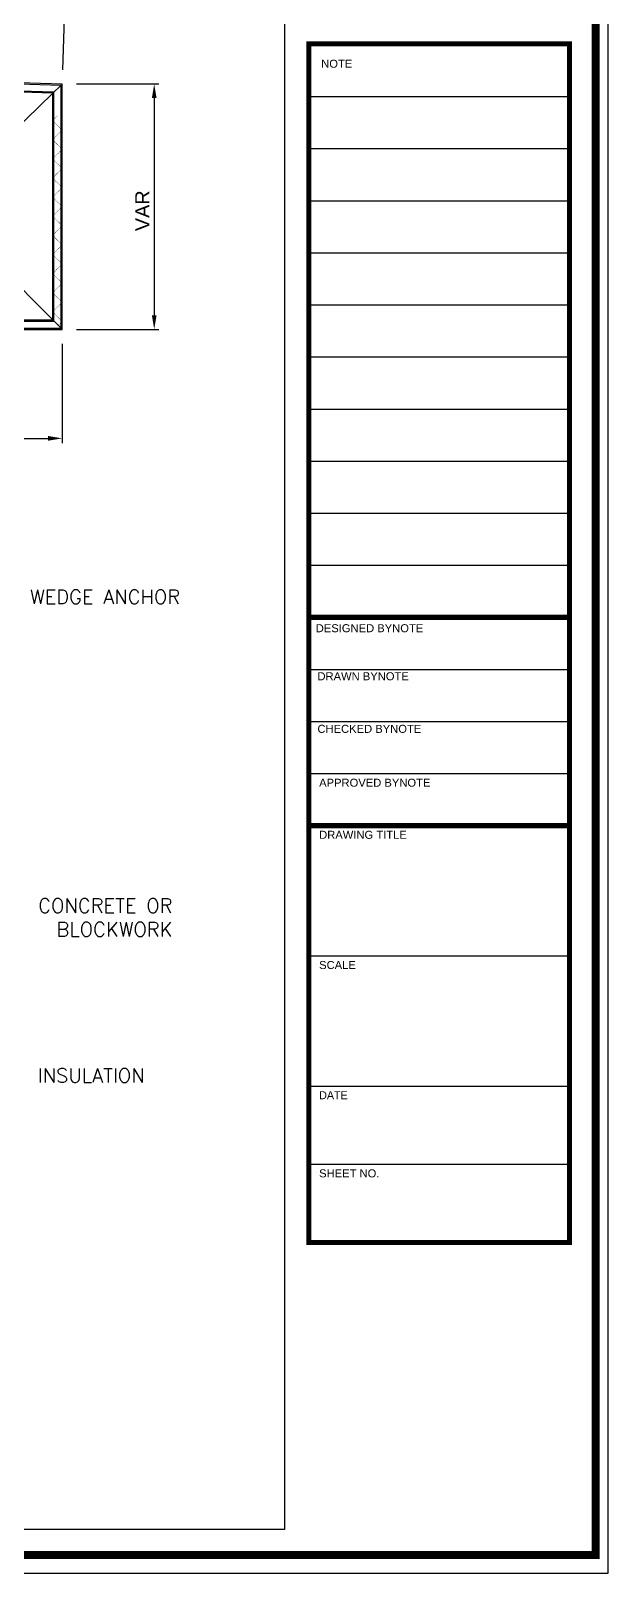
# Model space of a CAD drawing. Header units: millimetres. Extents: x 3549 to 7984, y 668 to 4080.
# Drawn here: x 4415 to 4658, y 3020 to 3670 of the extents above; entities that cross this region are included whole.
import ezdxf

# ---------------------------------------------------------------- set-up
doc = ezdxf.new("R2010")
doc.units = ezdxf.units.MM
doc.layers.get('Defpoints').update_dxf_attribs({"color": 211})
for name, color, linetype in [('4', 4, 'Continuous'), ('A-SECT-WALL', 52, 'Continuous'), ('BOARD', 55, 'Continuous'), ('Dims', 1, 'Continuous'), ('nt', 34, 'Continuous'), ('TE 07', 7, 'Continuous'), ('TEXT', 2, 'Continuous')]:
    doc.layers.add(name, color=color, linetype=linetype)
doc.layers.add('NT Panel', color=7, linetype='Continuous', true_color=0xbfff7f)
doc.styles.get("Standard").update_dxf_attribs({"font": 'arial.ttf'})
doc.styles.add('style1', font='simplex.shx')
doc.dimstyles.new('Telling', dxfattribs={"dimscale": 2, "dimtxt": 3, "dimasz": 3, "dimexe": 1, "dimexo": 3, "dimgap": 1, "dimtad": 1, "dimdec": 1, "dimrnd": 1, "dimdsep": 46, "dimtxsty": 'Standard', "dimcen": 3, "dimclrd": 1, "dimclre": 1, "dimclrt": 2, "dimadec": 0, "dimazin": 0, "dimtfac": 1, "dimtdec": 1, "dimtofl": 0, "dimtmove": 0, "dimatfit": 0, "dimfxl": 1, "dimtolj": 1, "dimtzin": 0, "dimlwe": -1, "dimarcsym": 0})

# ---------------------------------------------------------------- blocks, each defined once
blk = doc.blocks.new('*D50')
at = {"layer": 'Defpoints', "color": 0, "transparency": 16777216}
for p in [(4427.87, 3647.85), (4427.87, 3544.31), (4466.6, 3544.31)]:
    blk.add_point(p, dxfattribs=at)
at = {"layer": 'Dims', "color": 1, "transparency": 16777216}
for p, q in [((4433.87, 3647.85), (4468.6, 3647.85)), ((4433.87, 3544.31), (4468.6, 3544.31))]:
    blk.add_line(p, q, dxfattribs=at)
at = {"layer": 'Dims', "color": 1, "lineweight": -2, "transparency": 16777216}
blk.add_line((4466.6, 3641.85), (4466.6, 3550.31), dxfattribs=at)
at = {"layer": 'Dims', "color": 1, "transparency": 16777216}
for points in [[(4465.6, 3641.85), (4467.6, 3641.85), (4466.6, 3647.85)], [(4465.6, 3550.31), (4467.6, 3550.31), (4466.6, 3544.31)]]:
    blk.add_solid(points, dxfattribs=at)
at = {"layer": 'Dims', "color": 2, "transparency": 16777216, "insert": (4461.6, 3594.37), "char_height": 6, "attachment_point": 5, "rotation": 90}
blk.add_mtext('\\A1;VAR', dxfattribs=at)
blk = doc.blocks.new('*D42')
at = {"layer": 'Defpoints', "color": 0, "transparency": 16777216}
for p in [(3955.29, 3707.56), (3953.87, 3662.87), (4427.87, 3647.85)]:
    blk.add_point(p, dxfattribs=at)
at = {"layer": 'Dims', "color": 1, "transparency": 16777216}
for p, q in [((3954.06, 3668.86), (3955.35, 3709.56)), ((4428.06, 3653.85), (4429.35, 3694.55))]:
    blk.add_line(p, q, dxfattribs=at)
at = {"layer": 'Dims', "color": 1, "lineweight": -2, "transparency": 16777216}
blk.add_line((4423.29, 3692.74), (3961.28, 3707.37), dxfattribs=at)
at = {"layer": 'Dims', "color": 1, "transparency": 16777216}
for points in [[(3961.32, 3708.37), (3961.25, 3706.37), (3955.29, 3707.56)], [(4423.32, 3693.74), (4423.26, 3691.74), (4429.29, 3692.55)]]:
    blk.add_solid(points, dxfattribs=at)
at = {"layer": 'Dims', "color": 2, "transparency": 16777216, "insert": (4192.45, 3705.05), "char_height": 6, "attachment_point": 5, "rotation": 358.18611}
blk.add_mtext('\\A1;VAR', dxfattribs=at)
blk = doc.blocks.new('*D43')
at = {"layer": 'Defpoints', "color": 0, "transparency": 16777216}
for p in [(4363.87, 3544.31), (4427.87, 3544.31), (4427.87, 3498.39)]:
    blk.add_point(p, dxfattribs=at)
at = {"layer": 'Dims', "color": 1, "transparency": 16777216}
for p, q in [((4363.87, 3538.31), (4363.87, 3496.39)), ((4427.87, 3538.31), (4427.87, 3496.39))]:
    blk.add_line(p, q, dxfattribs=at)
at = {"layer": 'Dims', "color": 1, "lineweight": -2, "transparency": 16777216}
blk.add_line((4369.87, 3498.39), (4421.87, 3498.39), dxfattribs=at)
at = {"layer": 'Dims', "color": 1, "transparency": 16777216}
for points in [[(4369.87, 3499.39), (4369.87, 3497.39), (4363.87, 3498.39)], [(4421.87, 3499.39), (4421.87, 3497.39), (4427.87, 3498.39)]]:
    blk.add_solid(points, dxfattribs=at)
at = {"layer": 'Dims', "color": 2, "transparency": 16777216, "insert": (4395.87, 3503.39), "char_height": 6, "attachment_point": 5}
blk.add_mtext('\\A1;VAR', dxfattribs=at)
blk = doc.blocks.new('AL-TEMPLATE')
at = {"color": 9}
for p, q in [((2716.82, 1392.97), (2800.02, 1392.97)), ((2716.82, 1376.33), (2800.02, 1376.33)), ((2716.82, 1359.69), (2800.02, 1359.69)), ((2716.82, 1343.05), (2800.02, 1343.05)), ((2716.82, 1326.41), (2800.02, 1326.41)), ((2716.82, 1309.77), (2800.02, 1309.77)), ((2716.82, 1293.13), (2800.02, 1293.13)), ((2716.82, 1276.49), (2800.02, 1276.49)), ((2716.82, 1259.85), (2800.02, 1259.85)), ((2716.82, 1243.21), (2800.02, 1243.21)), ((2716.82, 1209.93), (2800.02, 1209.93)), ((2716.82, 1193.29), (2800.02, 1193.29)), ((2716.82, 1176.65), (2800.02, 1176.65)), ((2716.82, 1118.41), (2800.02, 1118.41)), ((2716.82, 1076.81), (2800.02, 1076.81)), ((2716.82, 1051.85), (2800.02, 1051.85))]:
    blk.add_line(p, q, dxfattribs=at)
for points, const_width in [([(1976.34, 1509.45), (2808.34, 1509.45), (2808.34, 927.05), (1976.34, 927.05)], 2.5), ([(2716.82, 1409.8), (2800.02, 1409.8), (2800.02, 1026.89), (2716.82, 1026.89)], 1.66)]:
    blk.add_lwpolyline(points, close=True, dxfattribs=dict(at, const_width=const_width))
at = {"color": 9, "const_width": 1.66}
for points in [[(2716.82, 1226.57), (2800.02, 1226.57)], [(2716.82, 1160.01), (2800.02, 1160.01)]]:
    blk.add_lwpolyline(points, dxfattribs=at)
at = {"layer": 'nt', "color": 254, "linetype": 'Continuous', "ltscale": 2}
blk.add_lwpolyline([(1972.34, 1515.25), (1972.34, 921.25), (2812.34, 921.25), (2812.34, 1515.25)], close=True, dxfattribs=at)
at = {"layer": 'TE 07'}
blk.add_lwpolyline([(1984.07, 1501.32), (2709.08, 1501.32), (2709.08, 935.18), (1984.07, 935.18)], close=True, dxfattribs=at)
at = {"color": 9, "attachment_point": 1}
for s, insert, char_height, width in [('NOTE', (2720.76, 1404.73), 2.556, 438.9676), ('DESIGNED BYNOTE', (2719.01, 1224.39), 2.5559, 438.9676), ('DRAWN BYNOTE', (2719.56, 1209.04), 2.5559, 438.9676), ('CHECKED BYNOTE', (2719.56, 1192.25), 2.5559, 438.9676), ('APPROVED BYNOTE', (2720.1, 1175.04), 2.5559, 438.9676), ('DRAWING TITLE', (2720.1, 1158.4), 2.5559, 438.9675), ('SCALE', (2720.1, 1116.8), 2.556, 438.9675), ('{\\fﾱﾼﾸﾲ|b0|i0|c129|p49;DATE}', (2720.1, 1075.2), 2.5559, 438.9675), ('SHEET NO.', (2720.1, 1050.24), 2.556, 438.9675)]:
    blk.add_mtext(s, dxfattribs=dict(at, insert=insert, char_height=char_height, width=width))

msp = doc.modelspace()

# ---------------------------------------------------------------- linework, layer by layer
at = {"layer": 'A-SECT-WALL', "color": 5}
for p, q in [((3954.37, 3662.35), (4427.37, 3647.37)), ((3957.37, 3659.25), (4424.37, 3644.46)), ((4423.87, 3643.98), (4427.37, 3647.37)), ((4423.87, 3548.31), (4427.37, 3544.81))]:
    msp.add_line(p, q, dxfattribs=at)
for points in [[(4374.87, 3544.81), (4427.37, 3544.81), (4427.37, 3647.37)], [(4374.87, 3547.81), (4424.37, 3547.81), (4424.37, 3644.46)]]:
    msp.add_lwpolyline(points, dxfattribs=at)
at = {"layer": 'BOARD', "const_width": 0.125}
msp.add_lwpolyline([(4425.8, 3634.45), (4425.4, 3634.04), (4425, 3633.66), (4424.71, 3633.32), (4424.51, 3633), (4424.41, 3632.69), (4424.37, 3632.4), (4424.41, 3632.1), (4424.51, 3631.79), (4424.71, 3631.47), (4425, 3631.13), (4425.4, 3630.75), (4425.8, 3630.34), (4426.21, 3630.01), (4426.61, 3629.63), (4426.91, 3629.28), (4427.1, 3628.96), (4427.21, 3628.66), (4427.24, 3628.36), (4427.21, 3628.07), (4427.1, 3627.76), (4426.91, 3627.44), (4426.61, 3627.1), (4426.21, 3626.72), (4425.8, 3626.39), (4425.4, 3625.97), (4425, 3625.6), (4424.71, 3625.25), (4424.51, 3624.93), (4424.41, 3624.63), (4424.37, 3624.33), (4424.41, 3624.03), (4424.51, 3623.73), (4424.71, 3623.41), (4425, 3623.06), (4425.4, 3622.69), (4425.8, 3622.27), (4426.21, 3621.94), (4426.61, 3621.56), (4426.91, 3621.22), (4427.1, 3620.9), (4427.21, 3620.59), (4427.24, 3620.3), (4427.21, 3620), (4427.1, 3619.7), (4426.91, 3619.37), (4426.61, 3619.03), (4426.21, 3618.65), (4425.8, 3618.32), (4425.4, 3617.91), (4425, 3617.53), (4424.71, 3617.18), (4424.51, 3616.86), (4424.41, 3616.56), (4424.37, 3616.26), (4424.41, 3615.97), (4424.51, 3615.66), (4424.71, 3615.34), (4425, 3615), (4425.4, 3614.62), (4425.8, 3614.2), (4426.21, 3613.87), (4426.61, 3613.5), (4426.91, 3613.15), (4427.1, 3612.83), (4427.21, 3612.53), (4427.24, 3612.23), (4427.21, 3611.93), (4427.1, 3611.63), (4426.91, 3611.31), (4426.61, 3610.96), (4426.21, 3610.59), (4425.8, 3610.26), (4425.4, 3609.84), (4425, 3609.46), (4424.71, 3609.12), (4424.51, 3608.8), (4424.41, 3608.49), (4424.37, 3608.2), (4424.41, 3607.9), (4424.51, 3607.6), (4424.71, 3607.28), (4425, 3606.93), (4425.4, 3606.55), (4425.8, 3606.14), (4426.21, 3605.81), (4426.61, 3605.43), (4426.91, 3605.09), (4427.1, 3604.76), (4427.21, 3604.46), (4427.24, 3604.16), (4427.21, 3603.87), (4427.1, 3603.56), (4426.91, 3603.24), (4426.61, 3602.9), (4426.21, 3602.52), (4425.8, 3602.19), (4425.4, 3601.77), (4425, 3601.4), (4424.71, 3601.05), (4424.51, 3600.73), (4424.41, 3600.43), (4424.37, 3600.13), (4424.41, 3599.83), (4424.51, 3599.53), (4424.71, 3599.21), (4425, 3598.86), (4425.4, 3598.49), (4425.8, 3598.07), (4426.21, 3597.74), (4426.61, 3597.36), (4426.91, 3597.02), (4427.1, 3596.7), (4427.21, 3596.39), (4427.24, 3596.1), (4427.21, 3595.8), (4427.1, 3595.5), (4426.91, 3595.18), (4426.61, 3594.83), (4426.21, 3594.45), (4425.8, 3594.12), (4425.4, 3593.71), (4425, 3593.33), (4424.71, 3592.99), (4424.51, 3592.67), (4424.41, 3592.36), (4424.37, 3592.06), (4424.41, 3591.77), (4424.51, 3591.46), (4424.71, 3591.14), (4425, 3590.8), (4425.4, 3590.42), (4425.8, 3590.01), (4426.21, 3589.68), (4426.61, 3589.3), (4426.91, 3588.95), (4427.1, 3588.63), (4427.21, 3588.33), (4427.24, 3588.03), (4427.21, 3587.74), (4427.1, 3587.43), (4426.91, 3587.11), (4426.61, 3586.77), (4426.21, 3586.39), (4425.8, 3586.06), (4425.4, 3585.64), (4425, 3585.27), (4424.71, 3584.92), (4424.51, 3584.6), (4424.41, 3584.3), (4424.37, 3584), (4424.41, 3583.7), (4424.51, 3583.4), (4424.71, 3583.08), (4425, 3582.73), (4425.4, 3582.36), (4425.8, 3581.94), (4426.21, 3581.61), (4426.61, 3581.23), (4426.91, 3580.89), (4427.1, 3580.57), (4427.21, 3580.26), (4427.24, 3579.97), (4427.21, 3579.67), (4427.1, 3579.36), (4426.91, 3579.04), (4426.61, 3578.7), (4426.21, 3578.32), (4425.8, 3577.99), (4425.4, 3577.58), (4425, 3577.2), (4424.71, 3576.85), (4424.51, 3576.53), (4424.41, 3576.23), (4424.37, 3575.93), (4424.41, 3575.64), (4424.51, 3575.33), (4424.71, 3575.01), (4425, 3574.67), (4425.4, 3574.29), (4425.8, 3573.87), (4426.21, 3573.54), (4426.61, 3573.17), (4426.91, 3572.82), (4427.1, 3572.5), (4427.21, 3572.2), (4427.24, 3571.9), (4427.21, 3571.6), (4427.1, 3571.3), (4426.91, 3570.98), (4426.61, 3570.63), (4426.21, 3570.26), (4425.8, 3569.93), (4425.4, 3569.51), (4425, 3569.13), (4424.71, 3568.79), (4424.51, 3568.47), (4424.41, 3568.16), (4424.37, 3567.87), (4424.41, 3567.57), (4424.51, 3567.27), (4424.71, 3566.95), (4425, 3566.6), (4425.4, 3566.22), (4425.8, 3565.81), (4426.21, 3565.48), (4426.61, 3565.1), (4426.91, 3564.75), (4427.1, 3564.43), (4427.21, 3564.13), (4427.24, 3563.83), (4427.21, 3563.54), (4427.1, 3563.23), (4426.91, 3562.91), (4426.61, 3562.57), (4426.21, 3562.19), (4425.8, 3561.86), (4425.4, 3561.44), (4425, 3561.07), (4424.71, 3560.72), (4424.51, 3560.4), (4424.41, 3560.1), (4424.37, 3559.8), (4424.41, 3559.5), (4424.51, 3559.2), (4424.71, 3558.88), (4425, 3558.53), (4425.4, 3558.16), (4425.8, 3557.74), (4426.21, 3557.41), (4426.61, 3557.03), (4426.91, 3556.69), (4427.1, 3556.37), (4427.21, 3556.06), (4427.24, 3555.77), (4427.21, 3555.47), (4427.1, 3555.17), (4426.91, 3554.85), (4426.61, 3554.5), (4426.21, 3554.12), (4425.8, 3553.79), (4425.4, 3553.38), (4425, 3553), (4424.71, 3552.66), (4424.51, 3552.34), (4424.41, 3552.03), (4424.37, 3551.73), (4424.41, 3551.44), (4424.51, 3551.13), (4424.71, 3550.81), (4425, 3550.47), (4425.4, 3550.09), (4425.8, 3549.68), (4426.21, 3549.34), (4426.61, 3548.97), (4426.91, 3548.62), (4427.1, 3548.3), (4427.21, 3548), (4427.24, 3547.7), (4427.21, 3547.4), (4427.1, 3547.1), (4426.91, 3546.78), (4426.61, 3546.43), (4426.21, 3546.06), (4426.16, 3546.02)], dxfattribs=at)
at = {"layer": 'NT Panel', "color": 30, "true_color": 0xff7f00}
msp.add_line((3953.87, 3662.87), (4427.87, 3647.85), dxfattribs=at)
at = {"layer": 'NT Panel', "color": 9}
for p, q in [((4401.37, 3622.18), (4423.87, 3643.98)), ((4401.37, 3570.81), (4423.87, 3548.31))]:
    msp.add_line(p, q, dxfattribs=at)
at = {"layer": 'NT Panel', "color": 30, "true_color": 0xff7f00}
for points in [[(4374.87, 3548.31), (4423.87, 3548.31), (4423.87, 3643.98), (3957.87, 3658.74), (3957.87, 3496.38)], [(4374.87, 3544.31), (4427.87, 3544.31), (4427.87, 3647.85)]]:
    msp.add_lwpolyline(points, dxfattribs=at)

# ---------------------------------------------------------------- block references
at = {"layer": '4', "xscale": 1.32, "yscale": 1.32, "zscale": 1.32}
msp.add_blockref('AL-TEMPLATE', (945.56, 1803.82), dxfattribs=at)

# ---------------------------------------------------------------- texts
at = {"layer": 'TEXT', "color": 2, "char_height": 6, "style": 'style1'}
for s, insert, width, attachment_point in [('WEDGE ANCHOR', (4414.27, 3434.58), 77.3177, 1), ('CONCRETE OR \\PBLOCKWORK', (4474.3, 3304.34), 147.6327, 3)]:
    msp.add_mtext(s, dxfattribs=dict(at, insert=insert, width=width, attachment_point=attachment_point))
at = {"layer": 'TEXT', "insert": (4462.57, 3232.71), "char_height": 6, "width": 63.0132, "attachment_point": 3, "style": 'style1'}
msp.add_mtext('INSULATION', dxfattribs=at)

# ---------------------------------------------------------------- dimensions: what is measured, and where the dimension line sits
at = {"layer": 'Dims'}
dim = msp.add_aligned_dim(p1=(4427.87, 3647.85), p2=(3953.87, 3662.87), distance=-44.72, text='VAR', dimstyle='Telling', dxfattribs=at)
dim.commit()
dim.dimension.update_dxf_attribs({"geometry": '*D42', "text_midpoint": (4192.45, 3705.05)})
dim = msp.add_linear_dim(base=(4466.6, 3544.31), p1=(4427.87, 3647.85), p2=(4427.87, 3544.31), angle=90, text='VAR', dimstyle='Telling', dxfattribs=at)
dim.commit()
dim.dimension.update_dxf_attribs({"geometry": '*D50', "text_midpoint": (4466.6, 3594.37), "dimtype": 160})
dim = msp.add_linear_dim(base=(4427.87, 3498.39), p1=(4363.87, 3544.31), p2=(4427.87, 3544.31), text='VAR', dimstyle='Telling', dxfattribs=at)
dim.commit()
dim.dimension.update_dxf_attribs({"geometry": '*D43', "text_midpoint": (4395.87, 3498.39), "dimtype": 160})

doc.saveas('drawing.dxf')
